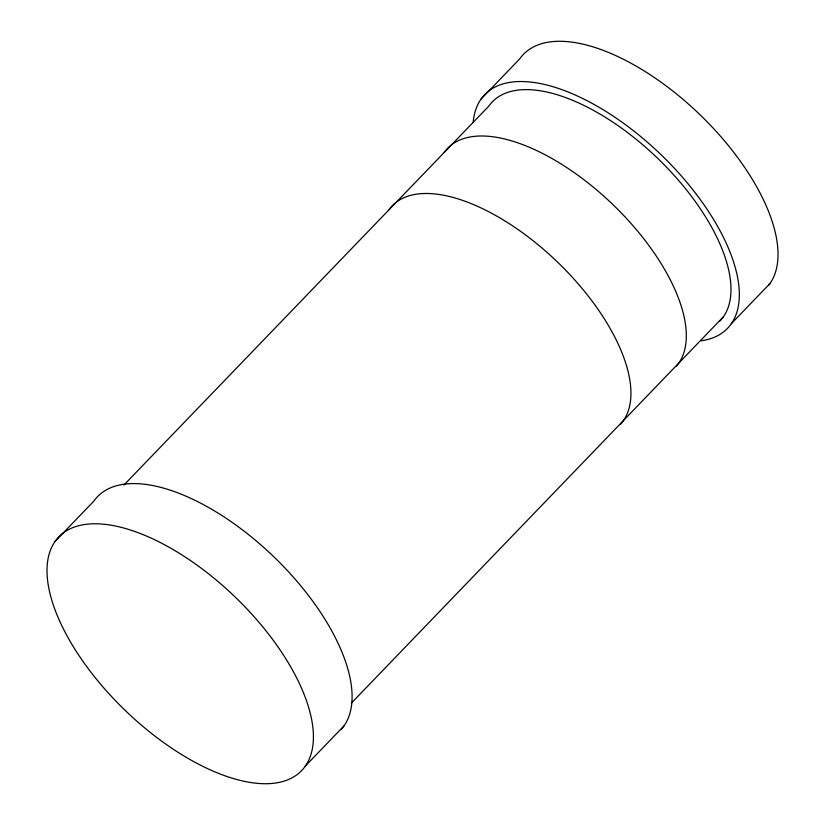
<?xml version="1.0" encoding="UTF-8"?>
<svg xmlns="http://www.w3.org/2000/svg" width="825" height="825" viewBox="0 0 825 825"><rect width="100%" height="100%" fill="white"/><g stroke="black" fill="none" stroke-linecap="round" stroke-linejoin="round"><path stroke-width="1.24" d="M55.058 541.417L93.772 501.208A168.517 78.983 43.9 0 1 268.311 551.585A168.517 78.983 43.9 0 1 340.983 729.671M480.985 99.124L519.698 58.915A168.517 78.983 43.9 0 1 692.33 107.539A168.517 78.983 43.9 0 1 768.488 285.532M123.894 485.079L488.802 106.147A157.977 74.044 43.9 0 1 653.606 154.461A157.977 74.044 43.9 0 1 719.534 321.42M351.357 703.117L723.401 316.769M305.302 766.085L344.015 725.876M731.228 323.792L769.942 283.583M444.149 152.522A157.977 74.044 43.9 0 1 607.045 199.083A157.977 74.044 43.9 0 1 676.521 366.011M388.771 210.014A157.977 74.044 43.9 0 1 552.626 257.452A157.977 74.044 43.9 0 1 620.338 424.411M473.199 122.193A168.517 78.983 43.9 0 1 660.392 154.089A168.517 78.983 43.9 0 1 701.075 340.808M59.452 620.586A168.517 78.983 43.9 0 0 289.235 779.192A168.517 78.983 43.9 0 0 191.843 561.474A168.517 78.983 43.9 0 0 59.452 620.586"/></g></svg>
